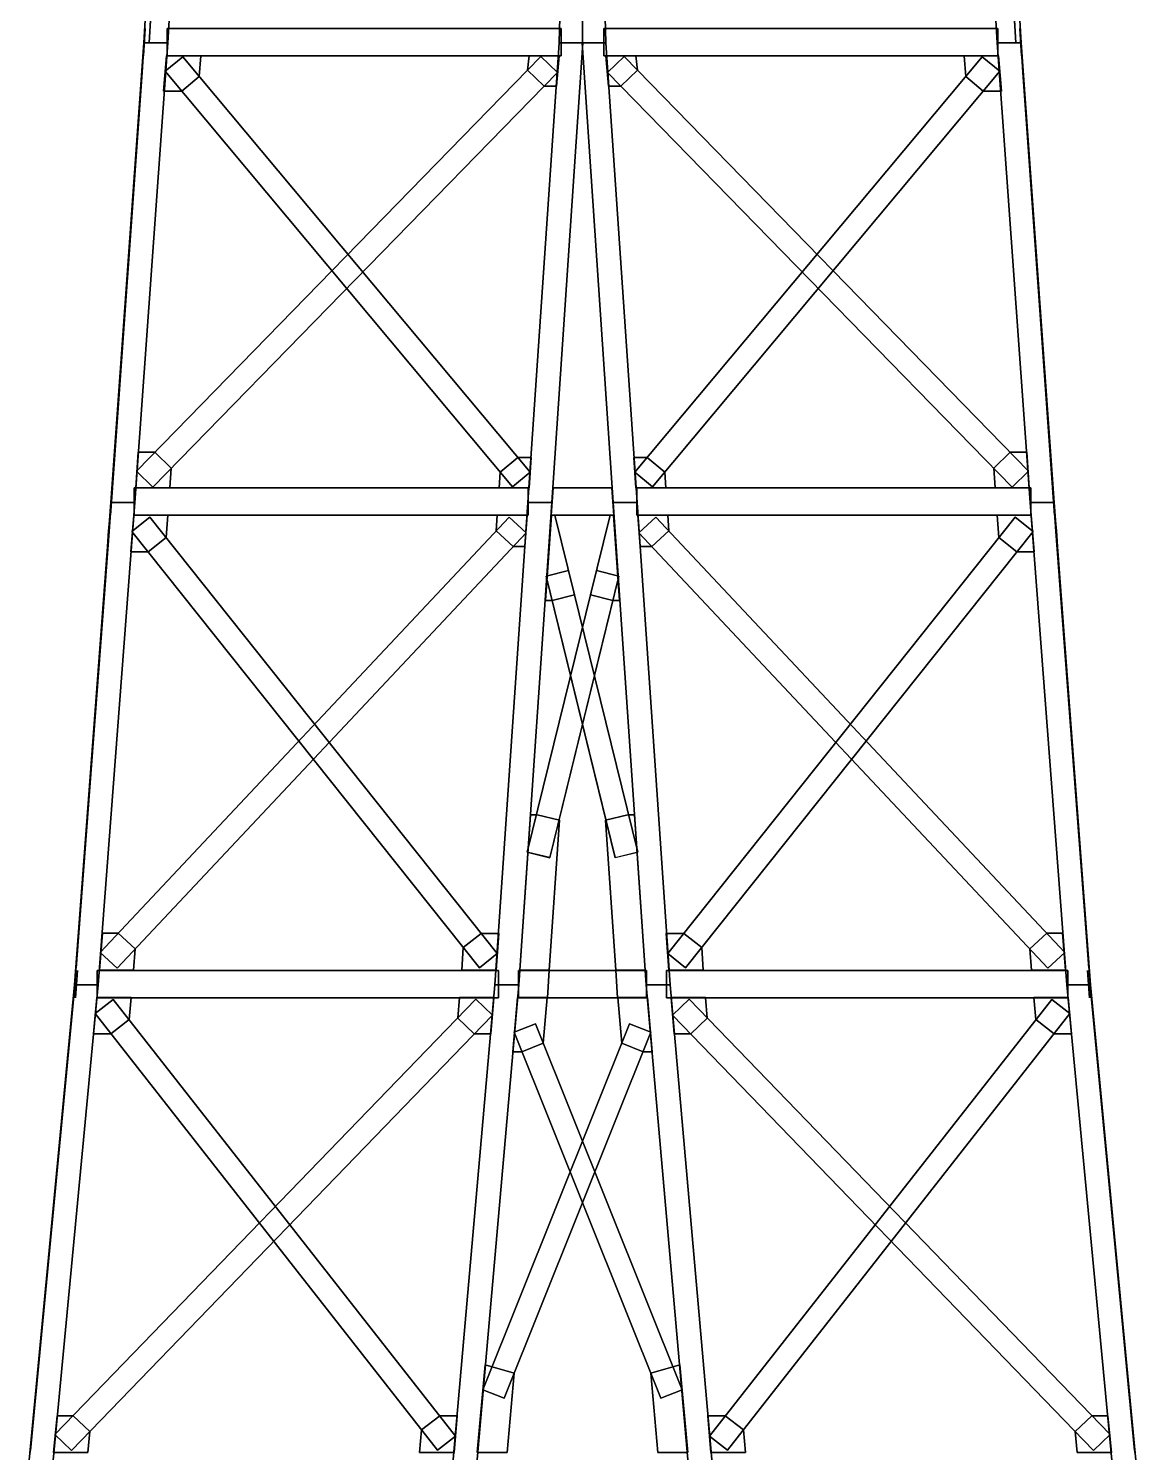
# Model space of a CAD drawing. Extents: x -24 to 24, y 14 to 139.
# Drawn here: x -4.75 to 4.75, y 71.62 to 83.82 of the extents above; entities that cross this region are included whole.
import ezdxf

# ---------------------------------------------------------------- set-up
doc = ezdxf.new("R2010")
doc.units = 0

msp = doc.modelspace()

# ---------------------------------------------------------------- linework, layer by layer
at = {"layer": 'sssss', "color": 253}
for points in [[(-3.764, 83.589, -3.27), (-3.778, 83.414, -3.284), (-3.787, 83.288, -3.435), (-3.787, 83.288, -3.59), (-3.764, 83.589, -3.566)], [(-3.787, 83.288, 3.59), (-3.787, 83.288, 3.435), (-3.778, 83.414, 3.284), (-3.764, 83.589, 3.27), (-3.764, 83.589, 3.566)], [(-3.774, 83.468, -0.47), (-3.764, 83.589, -0.456), (-3.764, 83.589, -0.2), (-3.784, 83.331, -0.222), (-3.784, 83.331, -0.329)], [(-3.784, 83.331, 0.222), (-3.764, 83.589, 0.2), (-3.764, 83.589, 0.456), (-3.774, 83.468, 0.47), (-3.784, 83.331, 0.329)], [(-3.59, 83.288, -3.787), (-3.435, 83.288, -3.787), (-3.284, 83.414, -3.778), (-3.27, 83.589, -3.764), (-3.566, 83.589, -3.764)], [(-3.27, 83.589, 3.764), (-3.284, 83.414, 3.778), (-3.435, 83.288, 3.787), (-3.59, 83.288, 3.787), (-3.566, 83.589, 3.764)], [(-0.222, 83.331, -3.784), (-0.2, 83.589, -3.764), (-0.456, 83.589, -3.764), (-0.47, 83.468, -3.774), (-0.329, 83.331, -3.784)], [(-0.47, 83.468, 3.774), (-0.456, 83.589, 3.764), (-0.2, 83.589, 3.764), (-0.222, 83.331, 3.784), (-0.329, 83.331, 3.784)], [(0.47, 83.468, -3.774), (0.456, 83.589, -3.764), (0.2, 83.589, -3.764), (0.222, 83.331, -3.784), (0.329, 83.331, -3.784)], [(0.222, 83.331, 3.784), (0.2, 83.589, 3.764), (0.456, 83.589, 3.764), (0.47, 83.468, 3.774), (0.329, 83.331, 3.784)], [(3.27, 83.589, -3.764), (3.284, 83.414, -3.778), (3.435, 83.288, -3.787), (3.59, 83.288, -3.787), (3.566, 83.589, -3.764)], [(3.59, 83.288, 3.787), (3.435, 83.288, 3.787), (3.284, 83.414, 3.778), (3.27, 83.589, 3.764), (3.566, 83.589, 3.764)], [(3.764, 83.589, 3.27), (3.778, 83.414, 3.284), (3.787, 83.288, 3.435), (3.787, 83.288, 3.59), (3.764, 83.589, 3.566)], [(3.787, 83.288, -3.59), (3.787, 83.288, -3.435), (3.778, 83.414, -3.284), (3.764, 83.589, -3.27), (3.764, 83.589, -3.566)], [(3.774, 83.468, 0.47), (3.764, 83.589, 0.456), (3.764, 83.589, 0.2), (3.784, 83.331, 0.222), (3.784, 83.331, 0.329)], [(3.784, 83.331, -0.222), (3.764, 83.589, -0.2), (3.764, 83.589, -0.456), (3.774, 83.468, -0.47), (3.784, 83.331, -0.329)], [(-4.008, 80.193, -3.807), (-4.008, 80.193, -3.665), (-4.018, 80.056, -3.524), (-4.03, 79.889, -3.536), (-4.03, 79.889, -3.829)], [(-4.03, 79.889, 3.536), (-4.018, 80.056, 3.524), (-4.008, 80.193, 3.665), (-4.008, 80.193, 3.807), (-4.03, 79.889, 3.829)], [(-3.536, 79.889, -4.03), (-3.524, 80.056, -4.018), (-3.665, 80.193, -4.008), (-3.807, 80.193, -4.008), (-3.829, 79.889, -4.03)], [(-3.807, 80.193, 4.008), (-3.665, 80.193, 4.008), (-3.524, 80.056, 4.018), (-3.536, 79.889, 4.03), (-3.829, 79.889, 4.03)], [(3.807, 80.193, -4.008), (3.665, 80.193, -4.008), (3.524, 80.056, -4.018), (3.536, 79.889, -4.03), (3.829, 79.889, -4.03)], [(3.536, 79.889, 4.03), (3.524, 80.056, 4.018), (3.665, 80.193, 4.008), (3.807, 80.193, 4.008), (3.829, 79.889, 4.03)], [(4.008, 80.193, 3.807), (4.008, 80.193, 3.665), (4.018, 80.056, 3.524), (4.03, 79.889, 3.536), (4.03, 79.889, 3.829)], [(4.03, 79.889, -3.536), (4.018, 80.056, -3.524), (4.008, 80.193, -3.665), (4.008, 80.193, -3.807), (4.03, 79.889, -3.829)], [(-4.021, 80.022, -0.705), (-4.012, 80.148, -0.554), (-4.012, 80.148, -0.44), (-4.03, 79.889, -0.458), (-4.03, 79.889, -0.714)], [(-4.03, 79.889, 0.458), (-4.012, 80.148, 0.44), (-4.012, 80.148, 0.554), (-4.021, 80.022, 0.705), (-4.03, 79.889, 0.714)], [(-0.458, 79.889, -4.03), (-0.44, 80.148, -4.012), (-0.554, 80.148, -4.012), (-0.705, 80.022, -4.021), (-0.714, 79.889, -4.03)], [(-0.705, 80.022, 4.021), (-0.554, 80.148, 4.012), (-0.44, 80.148, 4.012), (-0.458, 79.889, 4.03), (-0.714, 79.889, 4.03)], [(0.705, 80.022, -4.021), (0.554, 80.148, -4.012), (0.44, 80.148, -4.012), (0.458, 79.889, -4.03), (0.714, 79.889, -4.03)], [(0.458, 79.889, 4.03), (0.44, 80.148, 4.012), (0.554, 80.148, 4.012), (0.705, 80.022, 4.021), (0.714, 79.889, 4.03)], [(4.021, 80.022, 0.705), (4.012, 80.148, 0.554), (4.012, 80.148, 0.44), (4.03, 79.889, 0.458), (4.03, 79.889, 0.714)], [(4.03, 79.889, -0.458), (4.012, 80.148, -0.44), (4.012, 80.148, -0.554), (4.021, 80.022, -0.705), (4.03, 79.889, -0.714)], [(-4.102, 78.924, -0.316), (-4.047, 79.654, -0.265), (-4.047, 79.654, -0.236), (-4.099, 78.971, -0.069), (-4.102, 78.924, -0.261)], [(-4.099, 78.971, 0.069), (-4.047, 79.654, 0.236), (-4.047, 79.654, 0.265), (-4.102, 78.924, 0.316), (-4.102, 78.924, 0.261)], [(-4.071, 79.34, -3.87), (-4.047, 79.653, -3.846), (-4.047, 79.653, -3.554), (-4.062, 79.463, -3.568), (-4.071, 79.34, -3.722)], [(-4.061, 79.519, -0.739), (-4.047, 79.654, -0.73), (-4.047, 79.653, -0.473), (-4.071, 79.385, -0.493), (-4.071, 79.385, -0.595)], [(-4.062, 79.463, 3.568), (-4.047, 79.653, 3.554), (-4.047, 79.653, 3.846), (-4.071, 79.34, 3.87), (-4.071, 79.34, 3.722)], [(-4.071, 79.385, 0.493), (-4.047, 79.653, 0.473), (-4.047, 79.654, 0.73), (-4.061, 79.519, 0.739), (-4.071, 79.385, 0.595)], [(-3.87, 79.341, 4.071), (-3.846, 79.654, 4.047), (-3.554, 79.654, 4.047), (-3.568, 79.463, 4.062), (-3.722, 79.341, 4.071)], [(-3.568, 79.463, -4.062), (-3.554, 79.653, -4.047), (-3.846, 79.653, -4.047), (-3.87, 79.34, -4.071), (-3.722, 79.34, -4.071)], [(-0.739, 79.519, 4.061), (-0.73, 79.654, 4.047), (-0.473, 79.654, 4.047), (-0.493, 79.385, 4.071), (-0.595, 79.385, 4.071)], [(-0.493, 79.385, -4.071), (-0.473, 79.653, -4.047), (-0.73, 79.653, -4.047), (-0.739, 79.519, -4.061), (-0.595, 79.385, -4.071)], [(-0.316, 78.924, 4.102), (-0.265, 79.654, 4.047), (-0.236, 79.654, 4.047), (-0.069, 78.971, 4.099), (-0.261, 78.924, 4.102)], [(-0.069, 78.971, -4.099), (-0.236, 79.653, -4.047), (-0.265, 79.653, -4.047), (-0.316, 78.924, -4.102), (-0.261, 78.924, -4.102)], [(0.069, 78.971, 4.099), (0.236, 79.654, 4.047), (0.265, 79.654, 4.047), (0.316, 78.924, 4.102), (0.261, 78.924, 4.102)], [(0.316, 78.924, -4.102), (0.265, 79.653, -4.047), (0.236, 79.653, -4.047), (0.069, 78.971, -4.099), (0.261, 78.924, -4.102)], [(0.493, 79.385, 4.071), (0.473, 79.654, 4.047), (0.73, 79.654, 4.047), (0.739, 79.519, 4.061), (0.595, 79.385, 4.071)], [(0.739, 79.519, -4.061), (0.73, 79.653, -4.047), (0.473, 79.653, -4.047), (0.493, 79.385, -4.071), (0.595, 79.385, -4.071)], [(3.568, 79.463, 4.062), (3.554, 79.654, 4.047), (3.846, 79.654, 4.047), (3.87, 79.341, 4.071), (3.722, 79.341, 4.071)], [(3.87, 79.34, -4.071), (3.846, 79.653, -4.047), (3.554, 79.653, -4.047), (3.568, 79.463, -4.062), (3.722, 79.34, -4.071)], [(4.071, 79.34, 3.87), (4.047, 79.653, 3.846), (4.047, 79.653, 3.554), (4.062, 79.463, 3.568), (4.071, 79.34, 3.722)], [(4.061, 79.519, 0.739), (4.047, 79.654, 0.73), (4.047, 79.653, 0.473), (4.071, 79.385, 0.493), (4.071, 79.385, 0.595)], [(4.102, 78.924, 0.316), (4.047, 79.654, 0.265), (4.047, 79.654, 0.236), (4.099, 78.971, 0.069), (4.102, 78.924, 0.261)], [(4.062, 79.463, -3.568), (4.047, 79.653, -3.554), (4.047, 79.653, -3.846), (4.071, 79.34, -3.87), (4.071, 79.34, -3.722)], [(4.071, 79.385, -0.493), (4.047, 79.653, -0.473), (4.047, 79.654, -0.73), (4.061, 79.519, -0.739), (4.071, 79.385, -0.595)], [(4.099, 78.971, -0.069), (4.047, 79.654, -0.236), (4.047, 79.654, -0.265), (4.102, 78.924, -0.316), (4.102, 78.924, -0.261)], [(-4.342, 75.755, -0.537), (-4.241, 77.087, -0.445), (-4.241, 77.087, -0.389), (-4.245, 77.04, -0.198), (-4.342, 75.755, -0.287)], [(-4.245, 77.04, 0.198), (-4.241, 77.087, 0.389), (-4.241, 77.087, 0.445), (-4.342, 75.755, 0.537), (-4.342, 75.755, 0.287)], [(-0.198, 77.04, -4.245), (-0.389, 77.087, -4.241), (-0.445, 77.087, -4.241), (-0.537, 75.755, -4.342), (-0.287, 75.755, -4.342)], [(-0.537, 75.755, 4.342), (-0.445, 77.087, 4.241), (-0.389, 77.087, 4.241), (-0.198, 77.04, 4.245), (-0.287, 75.755, 4.342)], [(0.537, 75.755, -4.342), (0.445, 77.087, -4.241), (0.389, 77.087, -4.241), (0.198, 77.04, -4.245), (0.287, 75.755, -4.342)], [(0.198, 77.04, 4.245), (0.389, 77.087, 4.241), (0.445, 77.087, 4.241), (0.537, 75.755, 4.342), (0.287, 75.755, 4.342)], [(4.342, 75.755, 0.537), (4.241, 77.087, 0.445), (4.241, 77.087, 0.389), (4.245, 77.04, 0.198), (4.342, 75.755, 0.287)], [(4.245, 77.04, -0.198), (4.241, 77.087, -0.389), (4.241, 77.087, -0.445), (4.342, 75.755, -0.537), (4.342, 75.755, -0.287)], [(-4.318, 76.072, -4.114), (-4.318, 76.072, -3.978), (-4.328, 75.938, -3.834), (-4.342, 75.755, -3.848), (-4.342, 75.755, -4.138)], [(-4.342, 75.755, 3.848), (-4.328, 75.938, 3.834), (-4.318, 76.072, 3.978), (-4.318, 76.072, 4.114), (-4.342, 75.755, 4.138)], [(-4.318, 76.071, -0.868), (-4.318, 76.071, -0.717), (-4.342, 75.755, -0.739), (-4.342, 75.755, -1.035), (-4.328, 75.949, -1.022)], [(-4.342, 75.755, 1.035), (-4.342, 75.755, 0.739), (-4.318, 76.071, 0.717), (-4.318, 76.071, 0.868), (-4.328, 75.949, 1.022)], [(-3.848, 75.755, -4.342), (-3.834, 75.938, -4.328), (-3.978, 76.072, -4.318), (-4.114, 76.072, -4.318), (-4.138, 75.755, -4.342)], [(-4.114, 76.072, 4.318), (-3.978, 76.072, 4.318), (-3.834, 75.938, 4.328), (-3.848, 75.755, 4.342), (-4.138, 75.755, 4.342)], [(-1.035, 75.755, -4.342), (-0.739, 75.755, -4.342), (-0.717, 76.071, -4.318), (-0.868, 76.071, -4.318), (-1.022, 75.949, -4.328)], [(-0.868, 76.071, 4.318), (-0.717, 76.071, 4.318), (-0.739, 75.755, 4.342), (-1.035, 75.755, 4.342), (-1.022, 75.949, 4.328)], [(0.868, 76.071, -4.318), (0.717, 76.071, -4.318), (0.739, 75.755, -4.342), (1.035, 75.755, -4.342), (1.022, 75.949, -4.328)], [(1.035, 75.755, 4.342), (0.739, 75.755, 4.342), (0.717, 76.071, 4.318), (0.868, 76.071, 4.318), (1.022, 75.949, 4.328)], [(4.114, 76.072, -4.318), (3.978, 76.072, -4.318), (3.834, 75.938, -4.328), (3.848, 75.755, -4.342), (4.138, 75.755, -4.342)], [(3.848, 75.755, 4.342), (3.834, 75.938, 4.328), (3.978, 76.072, 4.318), (4.114, 76.072, 4.318), (4.138, 75.755, 4.342)], [(4.318, 76.072, 4.114), (4.318, 76.072, 3.978), (4.328, 75.938, 3.834), (4.342, 75.755, 3.848), (4.342, 75.755, 4.138)], [(4.342, 75.755, -3.848), (4.328, 75.938, -3.834), (4.318, 76.072, -3.978), (4.318, 76.072, -4.114), (4.342, 75.755, -4.138)], [(4.318, 76.071, 0.868), (4.318, 76.071, 0.717), (4.342, 75.755, 0.739), (4.342, 75.755, 1.035), (4.328, 75.949, 1.022)], [(4.342, 75.755, -1.035), (4.342, 75.755, -0.739), (4.318, 76.071, -0.717), (4.318, 76.071, -0.868), (4.328, 75.949, -1.022)], [(-4.406, 75.056, -0.598), (-4.362, 75.522, -0.557), (-4.362, 75.522, -0.303), (-4.399, 75.129, -0.337), (-4.406, 75.056, -0.52)], [(-4.399, 75.129, 0.337), (-4.362, 75.522, 0.303), (-4.362, 75.522, 0.557), (-4.406, 75.056, 0.598), (-4.406, 75.056, 0.52)], [(-4.379, 75.345, -1.069), (-4.362, 75.522, -1.054), (-4.362, 75.522, -0.76), (-4.392, 75.209, -0.787), (-4.392, 75.209, -0.928)], [(-4.392, 75.211, -4.19), (-4.362, 75.522, -4.161), (-4.362, 75.522, -3.868), (-4.38, 75.332, -3.886), (-4.392, 75.211, -4.041)], [(-4.392, 75.209, 0.787), (-4.362, 75.522, 0.76), (-4.362, 75.522, 1.054), (-4.379, 75.345, 1.069), (-4.392, 75.209, 0.928)], [(-4.38, 75.332, 3.886), (-4.362, 75.522, 3.868), (-4.362, 75.522, 4.161), (-4.392, 75.211, 4.19), (-4.392, 75.211, 4.041)], [(-3.886, 75.332, -4.38), (-3.868, 75.522, -4.362), (-4.161, 75.522, -4.362), (-4.19, 75.211, -4.392), (-4.041, 75.211, -4.392)], [(-4.19, 75.211, 4.392), (-4.161, 75.522, 4.362), (-3.868, 75.522, 4.362), (-3.886, 75.332, 4.38), (-4.041, 75.211, 4.392)], [(-0.787, 75.209, -4.392), (-0.76, 75.522, -4.362), (-1.054, 75.522, -4.362), (-1.069, 75.345, -4.379), (-0.928, 75.209, -4.392)], [(-1.069, 75.345, 4.379), (-1.054, 75.522, 4.362), (-0.76, 75.522, 4.362), (-0.787, 75.209, 4.392), (-0.928, 75.209, 4.392)], [(-0.337, 75.129, -4.399), (-0.303, 75.522, -4.362), (-0.557, 75.522, -4.362), (-0.598, 75.056, -4.406), (-0.52, 75.056, -4.406)], [(-0.598, 75.056, 4.406), (-0.557, 75.522, 4.362), (-0.303, 75.522, 4.362), (-0.337, 75.129, 4.399), (-0.52, 75.056, 4.406)], [(0.598, 75.056, -4.406), (0.557, 75.522, -4.362), (0.303, 75.522, -4.362), (0.337, 75.129, -4.399), (0.52, 75.056, -4.406)], [(0.337, 75.129, 4.399), (0.303, 75.522, 4.362), (0.557, 75.522, 4.362), (0.598, 75.056, 4.406), (0.52, 75.056, 4.406)], [(1.069, 75.345, -4.379), (1.054, 75.522, -4.362), (0.76, 75.522, -4.362), (0.787, 75.209, -4.392), (0.928, 75.209, -4.392)], [(0.787, 75.209, 4.392), (0.76, 75.522, 4.362), (1.054, 75.522, 4.362), (1.069, 75.345, 4.379), (0.928, 75.209, 4.392)], [(4.19, 75.211, -4.392), (4.161, 75.522, -4.362), (3.868, 75.522, -4.362), (3.886, 75.332, -4.38), (4.041, 75.211, -4.392)], [(3.886, 75.332, 4.38), (3.868, 75.522, 4.362), (4.161, 75.522, 4.362), (4.19, 75.211, 4.392), (4.041, 75.211, 4.392)], [(4.406, 75.056, 0.598), (4.362, 75.522, 0.557), (4.362, 75.522, 0.303), (4.399, 75.129, 0.337), (4.406, 75.056, 0.52)], [(4.379, 75.345, 1.069), (4.362, 75.522, 1.054), (4.362, 75.522, 0.76), (4.392, 75.209, 0.787), (4.392, 75.209, 0.928)], [(4.392, 75.211, 4.19), (4.362, 75.522, 4.161), (4.362, 75.522, 3.868), (4.38, 75.332, 3.886), (4.392, 75.211, 4.041)], [(4.399, 75.129, -0.337), (4.362, 75.522, -0.303), (4.362, 75.522, -0.557), (4.406, 75.056, -0.598), (4.406, 75.056, -0.52)], [(4.392, 75.209, -0.787), (4.362, 75.522, -0.76), (4.362, 75.522, -1.054), (4.379, 75.345, -1.069), (4.392, 75.209, -0.928)], [(4.38, 75.332, -3.886), (4.362, 75.522, -3.868), (4.362, 75.522, -4.161), (4.392, 75.211, -4.19), (4.392, 75.211, -4.041)], [(-4.703, 71.938, -4.503), (-4.703, 71.938, -4.364), (-4.716, 71.802, -4.222), (-4.733, 71.623, -4.239), (-4.733, 71.623, -4.534)], [(-4.733, 71.623, 4.239), (-4.716, 71.802, 4.222), (-4.703, 71.938, 4.364), (-4.703, 71.938, 4.503), (-4.733, 71.623, 4.534)], [(-4.703, 71.936, -1.074), (-4.733, 71.623, -1.101), (-4.733, 71.623, -1.396), (-4.715, 71.816, -1.379), (-4.703, 71.936, -1.224)], [(-4.715, 71.816, 1.379), (-4.733, 71.623, 1.396), (-4.733, 71.623, 1.101), (-4.703, 71.936, 1.074), (-4.703, 71.936, 1.224)], [(-4.239, 71.623, -4.733), (-4.222, 71.802, -4.716), (-4.364, 71.938, -4.703), (-4.503, 71.938, -4.703), (-4.534, 71.623, -4.733)], [(-4.503, 71.938, 4.703), (-4.364, 71.938, 4.703), (-4.222, 71.802, 4.716), (-4.239, 71.623, 4.733), (-4.534, 71.623, 4.733)], [(-1.379, 71.816, -4.715), (-1.396, 71.623, -4.733), (-1.101, 71.623, -4.733), (-1.074, 71.936, -4.703), (-1.224, 71.936, -4.703)], [(-1.074, 71.936, 4.703), (-1.101, 71.623, 4.733), (-1.396, 71.623, 4.733), (-1.379, 71.816, 4.715), (-1.224, 71.936, 4.703)], [(1.074, 71.936, -4.703), (1.101, 71.623, -4.733), (1.396, 71.623, -4.733), (1.379, 71.816, -4.715), (1.224, 71.936, -4.703)], [(1.379, 71.816, 4.715), (1.396, 71.623, 4.733), (1.101, 71.623, 4.733), (1.074, 71.936, 4.703), (1.224, 71.936, 4.703)], [(4.503, 71.938, -4.703), (4.364, 71.938, -4.703), (4.222, 71.802, -4.716), (4.239, 71.623, -4.733), (4.534, 71.623, -4.733)], [(4.239, 71.623, 4.733), (4.222, 71.802, 4.716), (4.364, 71.938, 4.703), (4.503, 71.938, 4.703), (4.534, 71.623, 4.733)], [(4.703, 71.938, 4.503), (4.703, 71.938, 4.364), (4.716, 71.802, 4.222), (4.733, 71.623, 4.239), (4.733, 71.623, 4.534)], [(4.733, 71.623, -4.239), (4.716, 71.802, -4.222), (4.703, 71.938, -4.364), (4.703, 71.938, -4.503), (4.733, 71.623, -4.534)], [(4.703, 71.936, 1.074), (4.733, 71.623, 1.101), (4.733, 71.623, 1.396), (4.715, 71.816, 1.379), (4.703, 71.936, 1.224)], [(4.715, 71.816, -1.379), (4.733, 71.623, -1.396), (4.733, 71.623, -1.101), (4.703, 71.936, -1.074), (4.703, 71.936, -1.224)]]:
    msp.add_polyline3d(points, close=True, dxfattribs=at)
for points in [[(-3.76, 83.701, -3.76), (-3.555, 83.701, -3.76), (-3.323, 87.638, -3.528), (-3.528, 87.638, -3.528)], [(-3.76, 83.701, -3.555), (-3.76, 83.701, -3.76), (-3.528, 87.638, -3.528), (-3.528, 87.638, -3.323)], [(-3.715, 83.701, -3.555), (-3.76, 83.701, -3.555), (-3.528, 87.638, -3.323), (-3.483, 87.638, -3.323)], [(-3.76, 83.701, 3.76), (-3.76, 83.701, 3.555), (-3.528, 87.638, 3.323), (-3.528, 87.638, 3.528)], [(-3.555, 83.701, 3.76), (-3.76, 83.701, 3.76), (-3.528, 87.638, 3.528), (-3.323, 87.638, 3.528)], [(-3.76, 83.701, 3.555), (-3.715, 83.701, 3.555), (-3.483, 87.638, 3.323), (-3.528, 87.638, 3.323)], [(-3.555, 83.701, -3.76), (-3.555, 83.701, -3.715), (-3.323, 87.638, -3.483), (-3.323, 87.638, -3.528)], [(-3.555, 83.701, 3.715), (-3.555, 83.701, 3.76), (-3.323, 87.638, 3.528), (-3.323, 87.638, 3.483)], [(3.76, 83.701, 3.76), (3.555, 83.701, 3.76), (3.323, 87.638, 3.528), (3.528, 87.638, 3.528)], [(3.555, 83.701, 3.76), (3.555, 83.701, 3.715), (3.323, 87.638, 3.483), (3.323, 87.638, 3.528)], [(3.555, 83.701, -3.76), (3.76, 83.701, -3.76), (3.528, 87.638, -3.528), (3.323, 87.638, -3.528)], [(3.555, 83.701, -3.715), (3.555, 83.701, -3.76), (3.323, 87.638, -3.528), (3.323, 87.638, -3.483)], [(3.715, 83.701, 3.555), (3.76, 83.701, 3.555), (3.528, 87.638, 3.323), (3.483, 87.638, 3.323)], [(3.76, 83.701, -3.555), (3.715, 83.701, -3.555), (3.483, 87.638, -3.323), (3.528, 87.638, -3.323)], [(3.76, 83.701, 3.555), (3.76, 83.701, 3.76), (3.528, 87.638, 3.528), (3.528, 87.638, 3.323)], [(3.76, 83.701, -3.76), (3.76, 83.701, -3.555), (3.528, 87.638, -3.323), (3.528, 87.638, -3.528)], [(-3.713, 83.701, 0.201), (-3.76, 83.701, 0.201), (-3.541, 87.402, 0.102), (-3.494, 87.402, 0.102)], [(-3.76, 83.701, 0.201), (-3.76, 83.701, 0), (-3.541, 87.402, 0), (-3.541, 87.402, 0.102)], [(-3.76, 83.701, 0), (-3.76, 83.701, -0.201), (-3.541, 87.402, -0.102), (-3.541, 87.402, 0)], [(-3.76, 83.701, -0.201), (-3.713, 83.701, -0.201), (-3.494, 87.402, -0.102), (-3.541, 87.402, -0.102)], [(-0.201, 83.701, -3.713), (-0.201, 83.701, -3.76), (-0.102, 87.402, -3.541), (-0.102, 87.402, -3.494)], [(-0.201, 83.701, -3.76), (0, 83.701, -3.76), (0, 87.402, -3.541), (-0.102, 87.402, -3.541)], [(0, 83.701, 3.76), (-0.201, 83.701, 3.76), (-0.102, 87.402, 3.541), (0, 87.402, 3.541)], [(-0.201, 83.701, 3.76), (-0.201, 83.701, 3.713), (-0.102, 87.402, 3.494), (-0.102, 87.402, 3.541)], [(0, 83.701, -3.76), (0.201, 83.701, -3.76), (0.102, 87.402, -3.541), (0, 87.402, -3.541)], [(0.201, 83.701, 3.76), (0, 83.701, 3.76), (0, 87.402, 3.541), (0.102, 87.402, 3.541)], [(0.201, 83.701, -3.76), (0.201, 83.701, -3.713), (0.102, 87.402, -3.494), (0.102, 87.402, -3.541)], [(0.201, 83.701, 3.713), (0.201, 83.701, 3.76), (0.102, 87.402, 3.541), (0.102, 87.402, 3.494)], [(3.713, 83.701, -0.201), (3.76, 83.701, -0.201), (3.541, 87.402, -0.102), (3.494, 87.402, -0.102)], [(3.76, 83.701, 0.201), (3.713, 83.701, 0.201), (3.494, 87.402, 0.102), (3.541, 87.402, 0.102)], [(3.76, 83.701, -0.201), (3.76, 83.701, 0), (3.541, 87.402, 0), (3.541, 87.402, -0.102)], [(3.76, 83.701, 0), (3.76, 83.701, 0.201), (3.541, 87.402, 0.102), (3.541, 87.402, 0)], [(-3.763, 83.589, -0.184), (-3.763, 83.589, -3.56), (-3.749, 83.825, -3.56), (-3.749, 83.825, -0.184)], [(-3.749, 83.825, 3.56), (-3.763, 83.589, 3.56), (-3.763, 83.589, 0.184), (-3.749, 83.825, 0.184)], [(-3.56, 83.825, -3.749), (-3.56, 83.589, -3.763), (-0.184, 83.589, -3.763), (-0.184, 83.825, -3.749)], [(-0.184, 83.589, 3.763), (-3.56, 83.589, 3.763), (-3.56, 83.825, 3.749), (-0.184, 83.825, 3.749)], [(0.184, 83.589, -3.763), (3.56, 83.589, -3.763), (3.56, 83.825, -3.749), (0.184, 83.825, -3.749)], [(3.56, 83.825, 3.749), (3.56, 83.589, 3.763), (0.184, 83.589, 3.763), (0.184, 83.825, 3.749)], [(3.763, 83.589, 0.184), (3.763, 83.589, 3.56), (3.749, 83.825, 3.56), (3.749, 83.825, 0.184)], [(3.749, 83.825, -3.56), (3.763, 83.589, -3.56), (3.763, 83.589, -0.184), (3.749, 83.825, -0.184)], [(-3.76, 83.701, 0.004), (-4.042, 79.764, -0.264), (-4.042, 79.764, -0.469), (-3.76, 83.701, -0.201)], [(-3.555, 83.701, 0.004), (-3.837, 79.764, -0.264), (-4.042, 79.764, -0.264), (-3.76, 83.701, 0.004)], [(-3.76, 83.701, -0.201), (-4.042, 79.764, -0.469), (-3.837, 79.764, -0.469), (-3.555, 83.701, -0.201)], [(-3.837, 79.764, -3.837), (-4.042, 79.764, -3.837), (-3.76, 83.701, -3.555), (-3.555, 83.701, -3.555)], [(-4.042, 79.764, -4.042), (-3.837, 79.764, -4.042), (-3.555, 83.701, -3.76), (-3.76, 83.701, -3.76)], [(-4.042, 79.764, -3.837), (-4.042, 79.764, -4.042), (-3.76, 83.701, -3.76), (-3.76, 83.701, -3.555)], [(-4.042, 79.764, 0.469), (-4.042, 79.764, 0.264), (-3.76, 83.701, -0.004), (-3.76, 83.701, 0.201)], [(-4.042, 79.764, 0.264), (-3.837, 79.764, 0.264), (-3.555, 83.701, -0.004), (-3.76, 83.701, -0.004)], [(-3.837, 79.764, 0.469), (-4.042, 79.764, 0.469), (-3.76, 83.701, 0.201), (-3.555, 83.701, 0.201)], [(-4.042, 79.764, 3.837), (-3.837, 79.764, 3.837), (-3.555, 83.701, 3.555), (-3.76, 83.701, 3.555)], [(-4.042, 79.764, 4.042), (-4.042, 79.764, 3.837), (-3.76, 83.701, 3.555), (-3.76, 83.701, 3.76)], [(-3.837, 79.764, 4.042), (-4.042, 79.764, 4.042), (-3.76, 83.701, 3.76), (-3.555, 83.701, 3.76)], [(-3.764, 83.584, -0.356), (-3.774, 83.447, -0.215), (-4.029, 79.895, -3.681), (-4.019, 80.032, -3.822)], [(-4.019, 80.032, 3.822), (-4.029, 79.895, 3.681), (-3.774, 83.447, 0.215), (-3.764, 83.584, 0.356)], [(-3.555, 83.701, -0.201), (-3.837, 79.764, -0.469), (-3.837, 79.764, -0.264), (-3.555, 83.701, 0.004)], [(-3.837, 79.764, -4.042), (-3.837, 79.764, -3.837), (-3.555, 83.701, -3.555), (-3.555, 83.701, -3.76)], [(-3.837, 79.764, 0.264), (-3.837, 79.764, 0.469), (-3.555, 83.701, 0.201), (-3.555, 83.701, -0.004)], [(-3.837, 79.764, 3.837), (-3.837, 79.764, 4.042), (-3.555, 83.701, 3.76), (-3.555, 83.701, 3.555)], [(-3.822, 80.032, -4.019), (-3.681, 79.895, -4.029), (-0.215, 83.447, -3.774), (-0.356, 83.584, -3.764)], [(-0.356, 83.584, 3.764), (-0.215, 83.448, 3.774), (-3.681, 79.895, 4.029), (-3.822, 80.032, 4.019)], [(-0.469, 79.764, -4.042), (-0.264, 79.764, -4.042), (0.004, 83.701, -3.76), (-0.201, 83.701, -3.76)], [(-0.469, 79.764, -3.837), (-0.469, 79.764, -4.042), (-0.201, 83.701, -3.76), (-0.201, 83.701, -3.555)], [(-0.264, 79.764, -3.837), (-0.469, 79.764, -3.837), (-0.201, 83.701, -3.555), (0.004, 83.701, -3.555)], [(0.004, 83.701, 3.76), (-0.264, 79.764, 4.042), (-0.469, 79.764, 4.042), (-0.201, 83.701, 3.76)], [(-0.201, 83.701, 3.76), (-0.469, 79.764, 4.042), (-0.469, 79.764, 3.837), (-0.201, 83.701, 3.555)], [(-0.201, 83.701, 3.555), (-0.469, 79.764, 3.837), (-0.264, 79.764, 3.837), (0.004, 83.701, 3.555)], [(-0.264, 79.764, -4.042), (-0.264, 79.764, -3.837), (0.004, 83.701, -3.555), (0.004, 83.701, -3.76)], [(0.004, 83.701, 3.555), (-0.264, 79.764, 3.837), (-0.264, 79.764, 4.042), (0.004, 83.701, 3.76)], [(0.469, 79.764, 4.042), (0.264, 79.764, 4.042), (-0.004, 83.701, 3.76), (0.201, 83.701, 3.76)], [(0.264, 79.764, 4.042), (0.264, 79.764, 3.837), (-0.004, 83.701, 3.555), (-0.004, 83.701, 3.76)], [(0.264, 79.764, 3.837), (0.469, 79.764, 3.837), (0.201, 83.701, 3.555), (-0.004, 83.701, 3.555)], [(-0.004, 83.701, -3.76), (0.264, 79.764, -4.042), (0.469, 79.764, -4.042), (0.201, 83.701, -3.76)], [(-0.004, 83.701, -3.555), (0.264, 79.764, -3.837), (0.264, 79.764, -4.042), (-0.004, 83.701, -3.76)], [(0.201, 83.701, -3.555), (0.469, 79.764, -3.837), (0.264, 79.764, -3.837), (-0.004, 83.701, -3.555)], [(0.469, 79.764, 3.837), (0.469, 79.764, 4.042), (0.201, 83.701, 3.76), (0.201, 83.701, 3.555)], [(0.201, 83.701, -3.76), (0.469, 79.764, -4.042), (0.469, 79.764, -3.837), (0.201, 83.701, -3.555)], [(0.356, 83.584, -3.764), (0.215, 83.447, -3.774), (3.681, 79.895, -4.029), (3.822, 80.032, -4.019)], [(3.822, 80.032, 4.019), (3.681, 79.895, 4.029), (0.215, 83.448, 3.774), (0.356, 83.584, 3.764)], [(3.555, 83.701, -0.004), (3.837, 79.764, 0.264), (4.042, 79.764, 0.264), (3.76, 83.701, -0.004)], [(3.76, 83.701, 0.201), (4.042, 79.764, 0.469), (3.837, 79.764, 0.469), (3.555, 83.701, 0.201)], [(3.555, 83.701, 0.201), (3.837, 79.764, 0.469), (3.837, 79.764, 0.264), (3.555, 83.701, -0.004)], [(3.837, 79.764, 4.042), (3.837, 79.764, 3.837), (3.555, 83.701, 3.555), (3.555, 83.701, 3.76)], [(3.837, 79.764, 3.837), (4.042, 79.764, 3.837), (3.76, 83.701, 3.555), (3.555, 83.701, 3.555)], [(4.042, 79.764, 4.042), (3.837, 79.764, 4.042), (3.555, 83.701, 3.76), (3.76, 83.701, 3.76)], [(4.042, 79.764, -0.264), (3.837, 79.764, -0.264), (3.555, 83.701, 0.004), (3.76, 83.701, 0.004)], [(3.837, 79.764, -0.469), (4.042, 79.764, -0.469), (3.76, 83.701, -0.201), (3.555, 83.701, -0.201)], [(3.837, 79.764, -0.264), (3.837, 79.764, -0.469), (3.555, 83.701, -0.201), (3.555, 83.701, 0.004)], [(4.042, 79.764, -3.837), (3.837, 79.764, -3.837), (3.555, 83.701, -3.555), (3.76, 83.701, -3.555)], [(3.837, 79.764, -3.837), (3.837, 79.764, -4.042), (3.555, 83.701, -3.76), (3.555, 83.701, -3.555)], [(3.837, 79.764, -4.042), (4.042, 79.764, -4.042), (3.76, 83.701, -3.76), (3.555, 83.701, -3.76)], [(3.76, 83.701, -0.004), (4.042, 79.764, 0.264), (4.042, 79.764, 0.469), (3.76, 83.701, 0.201)], [(4.042, 79.764, 3.837), (4.042, 79.764, 4.042), (3.76, 83.701, 3.76), (3.76, 83.701, 3.555)], [(4.042, 79.764, -0.469), (4.042, 79.764, -0.264), (3.76, 83.701, 0.004), (3.76, 83.701, -0.201)], [(4.042, 79.764, -4.042), (4.042, 79.764, -3.837), (3.76, 83.701, -3.555), (3.76, 83.701, -3.76)], [(3.764, 83.584, 0.356), (3.774, 83.447, 0.215), (4.029, 79.895, 3.681), (4.019, 80.032, 3.822)], [(4.019, 80.032, -3.822), (4.029, 79.895, -3.681), (3.774, 83.447, -0.215), (3.764, 83.584, -0.356)], [(-4.02, 80.022, -0.448), (-4.029, 79.896, -0.6), (-3.774, 83.458, -3.576), (-3.765, 83.583, -3.425)], [(-3.765, 83.583, 3.425), (-3.774, 83.458, 3.576), (-4.029, 79.896, 0.6), (-4.02, 80.022, 0.448)], [(-3.425, 83.583, -3.765), (-3.576, 83.458, -3.774), (-0.6, 79.896, -4.029), (-0.448, 80.022, -4.02)], [(-0.448, 80.022, 4.02), (-0.6, 79.896, 4.029), (-3.576, 83.458, 3.774), (-3.425, 83.583, 3.765)], [(0.448, 80.022, -4.02), (0.6, 79.896, -4.029), (3.576, 83.458, -3.774), (3.425, 83.583, -3.765)], [(3.425, 83.583, 3.765), (3.576, 83.458, 3.774), (0.6, 79.896, 4.029), (0.448, 80.022, 4.02)], [(4.02, 80.022, 0.448), (4.029, 79.896, 0.6), (3.774, 83.458, 3.576), (3.765, 83.583, 3.425)], [(3.765, 83.583, -3.425), (3.774, 83.458, -3.576), (4.029, 79.896, -0.6), (4.02, 80.022, -0.448)], [(-4.046, 79.653, -0.465), (-4.046, 79.653, -3.841), (-4.029, 79.889, -3.841), (-4.029, 79.889, -0.465)], [(-4.046, 79.653, 3.841), (-4.046, 79.653, 0.465), (-4.029, 79.889, 0.465), (-4.029, 79.889, 3.841)], [(-4.029, 79.889, 0.25), (-4.046, 79.653, 0.268), (-4.046, 79.653, -0.268), (-4.029, 79.889, -0.25)], [(-3.841, 79.653, -4.046), (-0.465, 79.653, -4.046), (-0.465, 79.889, -4.029), (-3.841, 79.889, -4.029)], [(-0.465, 79.653, 4.046), (-3.841, 79.653, 4.046), (-3.841, 79.889, 4.029), (-0.465, 79.889, 4.029)], [(-0.25, 79.889, -4.029), (-0.268, 79.653, -4.046), (0.268, 79.653, -4.046), (0.25, 79.889, -4.029)], [(0.25, 79.889, 4.029), (0.268, 79.653, 4.046), (-0.268, 79.653, 4.046), (-0.25, 79.889, 4.029)], [(0.465, 79.653, -4.046), (3.841, 79.653, -4.046), (3.841, 79.889, -4.029), (0.465, 79.889, -4.029)], [(3.841, 79.653, 4.046), (0.465, 79.653, 4.046), (0.465, 79.889, 4.029), (3.841, 79.889, 4.029)], [(4.046, 79.653, 0.465), (4.046, 79.653, 3.841), (4.029, 79.889, 3.841), (4.029, 79.889, 0.465)], [(4.046, 79.653, -3.841), (4.046, 79.653, -0.465), (4.029, 79.889, -0.465), (4.029, 79.889, -3.841)], [(4.029, 79.889, -0.25), (4.046, 79.653, -0.268), (4.046, 79.653, 0.268), (4.029, 79.889, 0.25)], [(-4.042, 79.764, -0.264), (-4.354, 75.63, -0.546), (-4.354, 75.63, -0.751), (-4.042, 79.764, -0.469)], [(-3.837, 79.764, -0.264), (-4.15, 75.63, -0.546), (-4.354, 75.63, -0.546), (-4.042, 79.764, -0.264)], [(-4.042, 79.764, -0.469), (-4.354, 75.63, -0.751), (-4.15, 75.63, -0.751), (-3.837, 79.764, -0.469)], [(-4.15, 75.63, -4.15), (-4.354, 75.63, -4.15), (-4.042, 79.764, -3.837), (-3.837, 79.764, -3.837)], [(-4.354, 75.63, -4.354), (-4.15, 75.63, -4.354), (-3.837, 79.764, -4.042), (-4.042, 79.764, -4.042)], [(-4.354, 75.63, -4.15), (-4.354, 75.63, -4.354), (-4.042, 79.764, -4.042), (-4.042, 79.764, -3.837)], [(-4.354, 75.63, 0.751), (-4.354, 75.63, 0.546), (-4.042, 79.764, 0.264), (-4.042, 79.764, 0.469)], [(-4.354, 75.63, 0.546), (-4.15, 75.63, 0.546), (-3.837, 79.764, 0.264), (-4.042, 79.764, 0.264)], [(-4.15, 75.63, 0.751), (-4.354, 75.63, 0.751), (-4.042, 79.764, 0.469), (-3.837, 79.764, 0.469)], [(-4.354, 75.63, 4.15), (-4.15, 75.63, 4.15), (-3.837, 79.764, 3.837), (-4.042, 79.764, 3.837)], [(-4.354, 75.63, 4.354), (-4.354, 75.63, 4.15), (-4.042, 79.764, 3.837), (-4.042, 79.764, 4.042)], [(-4.15, 75.63, 4.354), (-4.354, 75.63, 4.354), (-4.042, 79.764, 4.042), (-3.837, 79.764, 4.042)], [(-3.837, 79.764, -0.469), (-4.15, 75.63, -0.751), (-4.15, 75.63, -0.546), (-3.837, 79.764, -0.264)], [(-4.15, 75.63, -4.354), (-4.15, 75.63, -4.15), (-3.837, 79.764, -3.837), (-3.837, 79.764, -4.042)], [(-4.15, 75.63, 0.546), (-4.15, 75.63, 0.751), (-3.837, 79.764, 0.469), (-3.837, 79.764, 0.264)], [(-4.15, 75.63, 4.15), (-4.15, 75.63, 4.354), (-3.837, 79.764, 4.042), (-3.837, 79.764, 3.837)], [(-0.751, 75.63, -4.354), (-0.546, 75.63, -4.354), (-0.264, 79.764, -4.042), (-0.469, 79.764, -4.042)], [(-0.751, 75.63, -4.15), (-0.751, 75.63, -4.354), (-0.469, 79.764, -4.042), (-0.469, 79.764, -3.837)], [(-0.546, 75.63, -4.15), (-0.751, 75.63, -4.15), (-0.469, 79.764, -3.837), (-0.264, 79.764, -3.837)], [(-0.264, 79.764, 4.042), (-0.546, 75.63, 4.354), (-0.751, 75.63, 4.354), (-0.469, 79.764, 4.042)], [(-0.469, 79.764, 4.042), (-0.751, 75.63, 4.354), (-0.751, 75.63, 4.15), (-0.469, 79.764, 3.837)], [(-0.469, 79.764, 3.837), (-0.751, 75.63, 4.15), (-0.546, 75.63, 4.15), (-0.264, 79.764, 3.837)], [(-0.546, 75.63, -4.354), (-0.546, 75.63, -4.15), (-0.264, 79.764, -3.837), (-0.264, 79.764, -4.042)], [(-0.264, 79.764, 3.837), (-0.546, 75.63, 4.15), (-0.546, 75.63, 4.354), (-0.264, 79.764, 4.042)], [(0.751, 75.63, 4.354), (0.546, 75.63, 4.354), (0.264, 79.764, 4.042), (0.469, 79.764, 4.042)], [(0.546, 75.63, 4.354), (0.546, 75.63, 4.15), (0.264, 79.764, 3.837), (0.264, 79.764, 4.042)], [(0.546, 75.63, 4.15), (0.751, 75.63, 4.15), (0.469, 79.764, 3.837), (0.264, 79.764, 3.837)], [(0.264, 79.764, -4.042), (0.546, 75.63, -4.354), (0.751, 75.63, -4.354), (0.469, 79.764, -4.042)], [(0.264, 79.764, -3.837), (0.546, 75.63, -4.15), (0.546, 75.63, -4.354), (0.264, 79.764, -4.042)], [(0.469, 79.764, -3.837), (0.751, 75.63, -4.15), (0.546, 75.63, -4.15), (0.264, 79.764, -3.837)], [(0.751, 75.63, 4.15), (0.751, 75.63, 4.354), (0.469, 79.764, 4.042), (0.469, 79.764, 3.837)], [(0.469, 79.764, -4.042), (0.751, 75.63, -4.354), (0.751, 75.63, -4.15), (0.469, 79.764, -3.837)], [(3.837, 79.764, 0.264), (4.15, 75.63, 0.546), (4.354, 75.63, 0.546), (4.042, 79.764, 0.264)], [(4.042, 79.764, 0.469), (4.354, 75.63, 0.751), (4.15, 75.63, 0.751), (3.837, 79.764, 0.469)], [(3.837, 79.764, 0.469), (4.15, 75.63, 0.751), (4.15, 75.63, 0.546), (3.837, 79.764, 0.264)], [(4.15, 75.63, 4.354), (4.15, 75.63, 4.15), (3.837, 79.764, 3.837), (3.837, 79.764, 4.042)], [(4.15, 75.63, 4.15), (4.354, 75.63, 4.15), (4.042, 79.764, 3.837), (3.837, 79.764, 3.837)], [(4.354, 75.63, 4.354), (4.15, 75.63, 4.354), (3.837, 79.764, 4.042), (4.042, 79.764, 4.042)], [(4.354, 75.63, -0.546), (4.15, 75.63, -0.546), (3.837, 79.764, -0.264), (4.042, 79.764, -0.264)], [(4.15, 75.63, -0.751), (4.354, 75.63, -0.751), (4.042, 79.764, -0.469), (3.837, 79.764, -0.469)], [(4.15, 75.63, -0.546), (4.15, 75.63, -0.751), (3.837, 79.764, -0.469), (3.837, 79.764, -0.264)], [(4.354, 75.63, -4.15), (4.15, 75.63, -4.15), (3.837, 79.764, -3.837), (4.042, 79.764, -3.837)], [(4.15, 75.63, -4.15), (4.15, 75.63, -4.354), (3.837, 79.764, -4.042), (3.837, 79.764, -3.837)], [(4.15, 75.63, -4.354), (4.354, 75.63, -4.354), (4.042, 79.764, -4.042), (3.837, 79.764, -4.042)], [(4.042, 79.764, 0.264), (4.354, 75.63, 0.546), (4.354, 75.63, 0.751), (4.042, 79.764, 0.469)], [(4.354, 75.63, 4.15), (4.354, 75.63, 4.354), (4.042, 79.764, 4.042), (4.042, 79.764, 3.837)], [(4.354, 75.63, -0.751), (4.354, 75.63, -0.546), (4.042, 79.764, -0.264), (4.042, 79.764, -0.469)], [(4.354, 75.63, -4.354), (4.354, 75.63, -4.15), (4.042, 79.764, -3.837), (4.042, 79.764, -4.042)], [(-4.048, 79.637, -3.707), (-4.33, 75.897, -0.73), (-4.34, 75.775, -0.884), (-4.057, 79.515, -3.861)], [(-4.33, 75.908, -4.133), (-4.048, 79.637, -0.628), (-4.058, 79.503, -0.484), (-4.34, 75.774, -3.989)], [(-4.048, 79.637, 0.628), (-4.33, 75.908, 4.133), (-4.34, 75.774, 3.989), (-4.058, 79.503, 0.484)], [(-4.33, 75.897, 0.73), (-4.048, 79.637, 3.707), (-4.057, 79.515, 3.861), (-4.34, 75.775, 0.884)], [(-0.628, 79.637, -4.048), (-4.133, 75.908, -4.33), (-3.989, 75.774, -4.34), (-0.484, 79.503, -4.058)], [(-4.133, 75.908, 4.33), (-0.628, 79.637, 4.048), (-0.484, 79.503, 4.058), (-3.989, 75.774, 4.34)], [(-0.73, 75.897, -4.33), (-3.707, 79.637, -4.048), (-3.861, 79.515, -4.057), (-0.884, 75.775, -4.34)], [(-3.707, 79.637, 4.048), (-0.73, 75.897, 4.33), (-0.884, 75.775, 4.34), (-3.861, 79.515, 4.057)], [(4.133, 75.908, -4.33), (0.628, 79.637, -4.048), (0.484, 79.503, -4.058), (3.989, 75.774, -4.34)], [(0.628, 79.637, 4.048), (4.133, 75.908, 4.33), (3.989, 75.774, 4.34), (0.484, 79.503, 4.058)], [(3.707, 79.637, -4.048), (0.73, 75.897, -4.33), (0.884, 75.775, -4.34), (3.861, 79.515, -4.057)], [(0.73, 75.897, 4.33), (3.707, 79.637, 4.048), (3.861, 79.515, 4.057), (0.884, 75.775, 4.34)], [(4.048, 79.637, 3.707), (4.33, 75.897, 0.73), (4.34, 75.775, 0.884), (4.057, 79.515, 3.861)], [(4.33, 75.908, 4.133), (4.048, 79.637, 0.628), (4.058, 79.503, 0.484), (4.34, 75.774, 3.989)], [(4.048, 79.637, -0.628), (4.33, 75.908, -4.133), (4.34, 75.774, -3.989), (4.058, 79.503, -0.484)], [(4.33, 75.897, -0.73), (4.048, 79.637, -3.707), (4.057, 79.515, -3.861), (4.34, 75.775, -0.884)], [(-4.082, 79.18, -0.12), (-4.265, 76.766, 0.473), (-4.268, 76.719, 0.281), (-4.086, 79.133, -0.311)], [(-4.082, 79.18, 0.12), (-4.086, 79.133, 0.311), (-4.268, 76.72, -0.281), (-4.265, 76.766, -0.473)], [(0.12, 79.18, -4.082), (-0.473, 76.766, -4.265), (-0.281, 76.719, -4.268), (0.311, 79.133, -4.086)], [(0.12, 79.18, 4.082), (0.311, 79.133, 4.086), (-0.281, 76.72, 4.268), (-0.473, 76.766, 4.265)], [(-0.12, 79.18, -4.082), (-0.311, 79.133, -4.086), (0.281, 76.72, -4.268), (0.473, 76.766, -4.265)], [(-0.12, 79.18, 4.082), (0.473, 76.766, 4.265), (0.281, 76.719, 4.268), (-0.311, 79.133, 4.086)], [(4.082, 79.18, 0.12), (4.265, 76.766, -0.473), (4.268, 76.719, -0.281), (4.086, 79.133, 0.311)], [(4.082, 79.18, -0.12), (4.086, 79.133, -0.311), (4.268, 76.72, 0.281), (4.265, 76.766, 0.473)], [(-4.342, 75.755, -0.287), (-4.36, 75.519, -0.3), (-4.36, 75.519, -0.553), (-4.342, 75.755, -0.537)], [(-4.36, 75.519, 0.553), (-4.36, 75.519, 0.3), (-4.342, 75.755, 0.287), (-4.342, 75.755, 0.537)], [(-4.346, 75.519, -0.721), (-4.346, 75.519, -4.158), (-4.328, 75.754, -4.158), (-4.328, 75.754, -0.721)], [(-4.346, 75.519, 4.158), (-4.346, 75.519, 0.721), (-4.328, 75.754, 0.721), (-4.328, 75.754, 4.158)], [(-4.328, 75.754, 0.549), (-4.346, 75.519, 0.549), (-4.346, 75.519, -0.549), (-4.328, 75.754, -0.549)], [(-4.158, 75.519, -4.346), (-0.721, 75.519, -4.346), (-0.721, 75.754, -4.328), (-4.158, 75.754, -4.328)], [(-0.721, 75.519, 4.346), (-4.158, 75.519, 4.346), (-4.158, 75.754, 4.328), (-0.721, 75.754, 4.328)], [(-0.553, 75.519, -4.36), (-0.3, 75.519, -4.36), (-0.287, 75.755, -4.342), (-0.537, 75.755, -4.342)], [(-0.287, 75.755, 4.342), (-0.3, 75.519, 4.36), (-0.553, 75.519, 4.36), (-0.537, 75.755, 4.342)], [(-0.549, 75.754, -4.328), (-0.549, 75.519, -4.346), (0.549, 75.519, -4.346), (0.549, 75.754, -4.328)], [(0.549, 75.754, 4.328), (0.549, 75.519, 4.346), (-0.549, 75.519, 4.346), (-0.549, 75.754, 4.328)], [(0.287, 75.755, -4.342), (0.3, 75.519, -4.36), (0.553, 75.519, -4.36), (0.537, 75.755, -4.342)], [(0.553, 75.519, 4.36), (0.3, 75.519, 4.36), (0.287, 75.755, 4.342), (0.537, 75.755, 4.342)], [(0.721, 75.519, -4.346), (4.158, 75.519, -4.346), (4.158, 75.754, -4.328), (0.721, 75.754, -4.328)], [(4.158, 75.519, 4.346), (0.721, 75.519, 4.346), (0.721, 75.754, 4.328), (4.158, 75.754, 4.328)], [(4.346, 75.519, 0.721), (4.346, 75.519, 4.158), (4.328, 75.754, 4.158), (4.328, 75.754, 0.721)], [(4.346, 75.519, -4.158), (4.346, 75.519, -0.721), (4.328, 75.754, -0.721), (4.328, 75.754, -4.158)], [(4.328, 75.754, -0.549), (4.346, 75.519, -0.549), (4.346, 75.519, 0.549), (4.328, 75.754, 0.549)], [(4.342, 75.755, 0.287), (4.36, 75.519, 0.3), (4.36, 75.519, 0.553), (4.342, 75.755, 0.537)], [(4.36, 75.519, -0.553), (4.36, 75.519, -0.3), (4.342, 75.755, -0.287), (4.342, 75.755, -0.537)], [(-4.354, 75.63, -0.546), (-4.748, 71.496, -0.909), (-4.748, 71.496, -1.114), (-4.354, 75.63, -0.751)], [(-4.15, 75.63, -0.546), (-4.543, 71.496, -0.909), (-4.748, 71.496, -0.909), (-4.354, 75.63, -0.546)], [(-4.354, 75.63, -0.751), (-4.748, 71.496, -1.114), (-4.543, 71.496, -1.114), (-4.15, 75.63, -0.751)], [(-4.543, 71.496, -4.543), (-4.748, 71.496, -4.543), (-4.354, 75.63, -4.15), (-4.15, 75.63, -4.15)], [(-4.748, 71.496, -4.748), (-4.543, 71.496, -4.748), (-4.15, 75.63, -4.354), (-4.354, 75.63, -4.354)], [(-4.748, 71.496, -4.543), (-4.748, 71.496, -4.748), (-4.354, 75.63, -4.354), (-4.354, 75.63, -4.15)], [(-4.748, 71.496, 1.114), (-4.748, 71.496, 0.909), (-4.354, 75.63, 0.546), (-4.354, 75.63, 0.751)], [(-4.748, 71.496, 0.909), (-4.543, 71.496, 0.909), (-4.15, 75.63, 0.546), (-4.354, 75.63, 0.546)], [(-4.543, 71.496, 1.114), (-4.748, 71.496, 1.114), (-4.354, 75.63, 0.751), (-4.15, 75.63, 0.751)], [(-4.748, 71.496, 4.543), (-4.543, 71.496, 4.543), (-4.15, 75.63, 4.15), (-4.354, 75.63, 4.15)], [(-4.748, 71.496, 4.748), (-4.748, 71.496, 4.543), (-4.354, 75.63, 4.15), (-4.354, 75.63, 4.354)], [(-4.543, 71.496, 4.748), (-4.748, 71.496, 4.748), (-4.354, 75.63, 4.354), (-4.15, 75.63, 4.354)], [(-4.15, 75.63, -0.751), (-4.543, 71.496, -1.114), (-4.543, 71.496, -0.909), (-4.15, 75.63, -0.546)], [(-4.543, 71.496, -4.748), (-4.543, 71.496, -4.543), (-4.15, 75.63, -4.15), (-4.15, 75.63, -4.354)], [(-4.543, 71.496, 0.909), (-4.543, 71.496, 1.114), (-4.15, 75.63, 0.751), (-4.15, 75.63, 0.546)], [(-4.543, 71.496, 4.543), (-4.543, 71.496, 4.748), (-4.15, 75.63, 4.354), (-4.15, 75.63, 4.15)], [(-1.114, 71.496, -4.748), (-0.909, 71.496, -4.748), (-0.546, 75.63, -4.354), (-0.751, 75.63, -4.354)], [(-1.114, 71.496, -4.543), (-1.114, 71.496, -4.748), (-0.751, 75.63, -4.354), (-0.751, 75.63, -4.15)], [(-0.909, 71.496, -4.543), (-1.114, 71.496, -4.543), (-0.751, 75.63, -4.15), (-0.546, 75.63, -4.15)], [(-0.546, 75.63, 4.354), (-0.909, 71.496, 4.748), (-1.114, 71.496, 4.748), (-0.751, 75.63, 4.354)], [(-0.751, 75.63, 4.354), (-1.114, 71.496, 4.748), (-1.114, 71.496, 4.543), (-0.751, 75.63, 4.15)], [(-0.751, 75.63, 4.15), (-1.114, 71.496, 4.543), (-0.909, 71.496, 4.543), (-0.546, 75.63, 4.15)], [(-0.909, 71.496, -4.748), (-0.909, 71.496, -4.543), (-0.546, 75.63, -4.15), (-0.546, 75.63, -4.354)], [(-0.546, 75.63, 4.15), (-0.909, 71.496, 4.543), (-0.909, 71.496, 4.748), (-0.546, 75.63, 4.354)], [(1.114, 71.496, 4.748), (0.909, 71.496, 4.748), (0.546, 75.63, 4.354), (0.751, 75.63, 4.354)], [(0.909, 71.496, 4.748), (0.909, 71.496, 4.543), (0.546, 75.63, 4.15), (0.546, 75.63, 4.354)], [(0.909, 71.496, 4.543), (1.114, 71.496, 4.543), (0.751, 75.63, 4.15), (0.546, 75.63, 4.15)], [(0.546, 75.63, -4.354), (0.909, 71.496, -4.748), (1.114, 71.496, -4.748), (0.751, 75.63, -4.354)], [(0.546, 75.63, -4.15), (0.909, 71.496, -4.543), (0.909, 71.496, -4.748), (0.546, 75.63, -4.354)], [(0.751, 75.63, -4.15), (1.114, 71.496, -4.543), (0.909, 71.496, -4.543), (0.546, 75.63, -4.15)], [(1.114, 71.496, 4.543), (1.114, 71.496, 4.748), (0.751, 75.63, 4.354), (0.751, 75.63, 4.15)], [(0.751, 75.63, -4.354), (1.114, 71.496, -4.748), (1.114, 71.496, -4.543), (0.751, 75.63, -4.15)], [(4.15, 75.63, 0.546), (4.543, 71.496, 0.909), (4.748, 71.496, 0.909), (4.354, 75.63, 0.546)], [(4.354, 75.63, 0.751), (4.748, 71.496, 1.114), (4.543, 71.496, 1.114), (4.15, 75.63, 0.751)], [(4.15, 75.63, 0.751), (4.543, 71.496, 1.114), (4.543, 71.496, 0.909), (4.15, 75.63, 0.546)], [(4.543, 71.496, 4.748), (4.543, 71.496, 4.543), (4.15, 75.63, 4.15), (4.15, 75.63, 4.354)], [(4.543, 71.496, 4.543), (4.748, 71.496, 4.543), (4.354, 75.63, 4.15), (4.15, 75.63, 4.15)], [(4.748, 71.496, 4.748), (4.543, 71.496, 4.748), (4.15, 75.63, 4.354), (4.354, 75.63, 4.354)], [(4.748, 71.496, -0.909), (4.543, 71.496, -0.909), (4.15, 75.63, -0.546), (4.354, 75.63, -0.546)], [(4.543, 71.496, -1.114), (4.748, 71.496, -1.114), (4.354, 75.63, -0.751), (4.15, 75.63, -0.751)], [(4.543, 71.496, -0.909), (4.543, 71.496, -1.114), (4.15, 75.63, -0.751), (4.15, 75.63, -0.546)], [(4.748, 71.496, -4.543), (4.543, 71.496, -4.543), (4.15, 75.63, -4.15), (4.354, 75.63, -4.15)], [(4.543, 71.496, -4.543), (4.543, 71.496, -4.748), (4.15, 75.63, -4.354), (4.15, 75.63, -4.15)], [(4.543, 71.496, -4.748), (4.748, 71.496, -4.748), (4.354, 75.63, -4.354), (4.15, 75.63, -4.354)], [(4.354, 75.63, 0.546), (4.748, 71.496, 0.909), (4.748, 71.496, 1.114), (4.354, 75.63, 0.751)], [(4.748, 71.496, 4.543), (4.748, 71.496, 4.748), (4.354, 75.63, 4.354), (4.354, 75.63, 4.15)], [(4.748, 71.496, -1.114), (4.748, 71.496, -0.909), (4.354, 75.63, -0.546), (4.354, 75.63, -0.751)], [(4.748, 71.496, -4.748), (4.748, 71.496, -4.543), (4.354, 75.63, -4.15), (4.354, 75.63, -4.354)], [(-4.363, 75.507, 0.913), (-4.718, 71.776, 4.521), (-4.731, 71.64, 4.379), (-4.376, 75.371, 0.771)], [(-4.363, 75.507, -0.913), (-4.376, 75.371, -0.771), (-4.731, 71.64, -4.379), (-4.718, 71.776, -4.521)], [(-4.719, 71.762, -1.088), (-4.731, 71.642, -1.243), (-4.374, 75.384, -4.177), (-4.363, 75.505, -4.022)], [(-4.363, 75.505, 4.022), (-4.374, 75.384, 4.177), (-4.731, 71.642, 1.243), (-4.719, 71.762, 1.088)], [(-0.913, 75.507, -4.363), (-4.521, 71.776, -4.718), (-4.379, 71.64, -4.731), (-0.771, 75.371, -4.376)], [(-0.913, 75.507, 4.363), (-0.771, 75.371, 4.376), (-4.379, 71.64, 4.731), (-4.521, 71.776, 4.718)], [(-4.022, 75.505, -4.363), (-4.177, 75.384, -4.374), (-1.243, 71.642, -4.731), (-1.088, 71.762, -4.719)], [(-1.088, 71.762, 4.719), (-1.243, 71.642, 4.731), (-4.177, 75.384, 4.374), (-4.022, 75.505, 4.363)], [(0.913, 75.507, -4.363), (0.771, 75.371, -4.376), (4.379, 71.64, -4.731), (4.521, 71.776, -4.718)], [(0.913, 75.507, 4.363), (4.521, 71.776, 4.718), (4.379, 71.64, 4.731), (0.771, 75.371, 4.376)], [(1.088, 71.762, -4.719), (1.243, 71.642, -4.731), (4.177, 75.384, -4.374), (4.022, 75.505, -4.363)], [(4.022, 75.505, 4.363), (4.177, 75.384, 4.374), (1.243, 71.642, 4.731), (1.088, 71.762, 4.719)], [(4.363, 75.507, -0.913), (4.718, 71.776, -4.521), (4.731, 71.64, -4.379), (4.376, 75.371, -0.771)], [(4.363, 75.507, 0.913), (4.376, 75.371, 0.771), (4.731, 71.64, 4.379), (4.718, 71.776, 4.521)], [(4.719, 71.762, 1.088), (4.731, 71.642, 1.243), (4.374, 75.384, 4.177), (4.363, 75.505, 4.022)], [(4.363, 75.505, -4.022), (4.374, 75.384, -4.177), (4.731, 71.642, -1.243), (4.719, 71.762, -1.088)], [(-4.383, 75.296, -0.404), (-4.681, 72.16, 0.855), (-4.688, 72.087, 0.672), (-4.39, 75.223, -0.587)], [(-4.383, 75.296, 0.404), (-4.39, 75.223, 0.587), (-4.688, 72.087, -0.672), (-4.681, 72.16, -0.855)], [(0.404, 75.296, -4.383), (-0.855, 72.16, -4.681), (-0.672, 72.087, -4.688), (0.587, 75.223, -4.39)], [(0.404, 75.296, 4.383), (0.587, 75.223, 4.39), (-0.672, 72.087, 4.688), (-0.855, 72.16, 4.681)], [(-0.404, 75.296, -4.383), (-0.587, 75.223, -4.39), (0.672, 72.087, -4.688), (0.855, 72.16, -4.681)], [(-0.404, 75.296, 4.383), (0.855, 72.16, 4.681), (0.672, 72.087, 4.688), (-0.587, 75.223, 4.39)], [(4.383, 75.296, 0.404), (4.681, 72.16, -0.855), (4.688, 72.087, -0.672), (4.39, 75.223, 0.587)], [(4.383, 75.296, -0.404), (4.39, 75.223, -0.587), (4.688, 72.087, 0.672), (4.681, 72.16, 0.855)], [(-4.669, 72.301, -0.586), (-4.733, 71.623, -0.645), (-4.733, 71.623, -0.903), (-4.662, 72.374, -0.834)], [(-4.662, 72.374, 0.834), (-4.733, 71.623, 0.903), (-4.733, 71.623, 0.645), (-4.669, 72.301, 0.586)], [(-0.834, 72.374, -4.662), (-0.903, 71.623, -4.733), (-0.645, 71.623, -4.733), (-0.586, 72.301, -4.669)], [(-0.586, 72.301, 4.669), (-0.645, 71.623, 4.733), (-0.903, 71.623, 4.733), (-0.834, 72.374, 4.662)], [(0.586, 72.301, -4.669), (0.645, 71.623, -4.733), (0.903, 71.623, -4.733), (0.834, 72.374, -4.662)], [(0.834, 72.374, 4.662), (0.903, 71.623, 4.733), (0.645, 71.623, 4.733), (0.586, 72.301, 4.669)], [(4.669, 72.301, 0.586), (4.733, 71.623, 0.645), (4.733, 71.623, 0.903), (4.662, 72.374, 0.834)], [(4.662, 72.374, -0.834), (4.733, 71.623, -0.903), (4.733, 71.623, -0.645), (4.669, 72.301, -0.586)]]:
    msp.add_3dface(points, dxfattribs=at)

doc.saveas('drawing.dxf')
